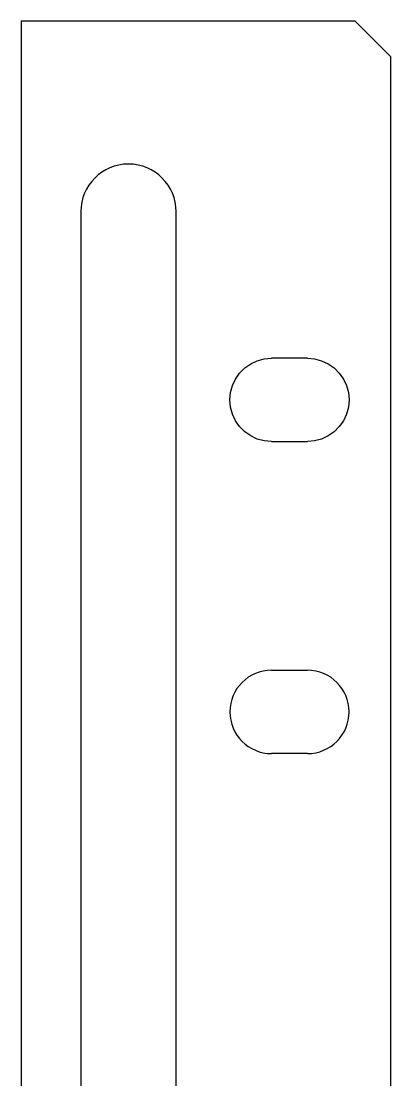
# Model space of a CAD drawing. Header units: millimetres. Extents: x 112 to 1408, y 148 to 1021.
# Drawn here: x 651 to 682, y 278.1 to 367 of the extents above; entities that cross this region are included whole.
import ezdxf

# ---------------------------------------------------------------- set-up
doc = ezdxf.new("R2010")
doc.units = ezdxf.units.MM
doc.layers.get('0').update_dxf_attribs({"color": 5, "lineweight": 30})

msp = doc.modelspace()

# ---------------------------------------------------------------- linework, layer by layer
for p, q in [((679.021, 366.999), (651.021, 366.999)), ((651.021, 366.999), (651.021, 234.499)), ((679.021, 366.999), (682.021, 363.999)), ((682.021, 237.499), (682.021, 363.999)), ((660.021, 354.999), (660.021, 354.999)), ((656.021, 350.999), (656.021, 250.999)), ((664.021, 250.999), (664.021, 350.999)), ((675.021, 338.699), (672.021, 338.699)), ((668.521, 335.199), (668.521, 335.199)), ((678.521, 335.199), (678.521, 335.199)), ((672.021, 331.699), (675.021, 331.699)), ((672.021, 312.499), (675.021, 312.499)), ((668.521, 308.999), (668.521, 308.999)), ((678.521, 308.999), (678.521, 308.999)), ((675.021, 305.499), (672.021, 305.499))]:
    msp.add_line(p, q)
for points in [[(668.521, 335.199), (668.574, 335.807), (668.732, 336.397), (668.989, 336.949), (669.339, 337.449), (669.771, 337.881), (670.271, 338.231), (670.823, 338.488), (671.413, 338.646), (672.021, 338.699)], [(675.021, 338.699), (675.628, 338.646), (676.218, 338.488), (676.771, 338.231), (677.27, 337.881), (677.702, 337.449), (678.052, 336.949), (678.309, 336.397), (678.467, 335.807), (678.521, 335.199)], [(672.021, 331.699), (671.413, 331.753), (670.823, 331.911), (670.271, 332.168), (669.771, 332.518), (669.339, 332.95), (668.989, 333.449), (668.732, 334.002), (668.574, 334.592), (668.521, 335.199)], [(678.521, 335.199), (678.467, 334.592), (678.309, 334.002), (678.052, 333.449), (677.702, 332.95), (677.27, 332.518), (676.771, 332.168), (676.218, 331.911), (675.628, 331.753), (675.021, 331.699)]]:
    msp.add_lwpolyline(points)
for centre, radius, start, end in [((660.021, 350.999), 4, 90, 180), ((660.021, 350.999), 4, 0, 90), ((672.021, 308.999), 3.5, 90, 180), ((675.021, 308.999), 3.5, 0, 90), ((672.021, 308.999), 3.5, 180, 270), ((675.021, 308.999), 3.5, 270, 0)]:
    msp.add_arc(centre, radius, start, end)

doc.saveas('drawing.dxf')
